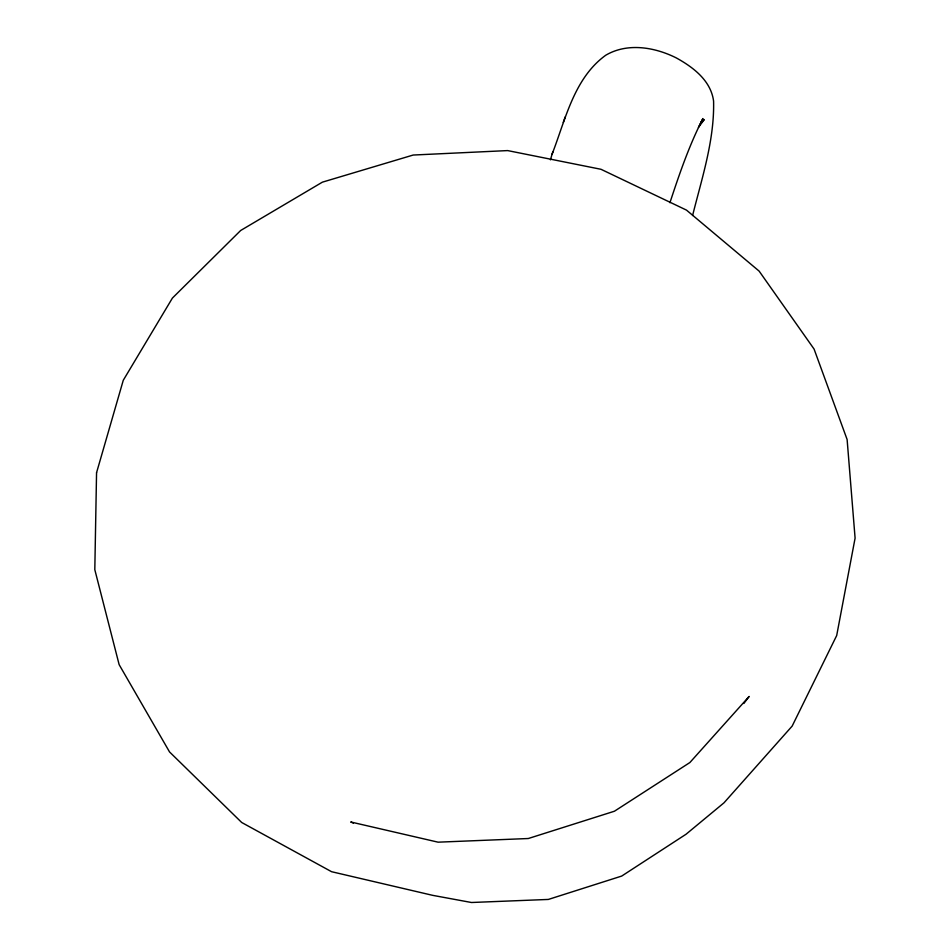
<?xml version="1.0" encoding="UTF-8"?>
<svg xmlns="http://www.w3.org/2000/svg" width="950" height="950" viewBox="0 0 950 950"><rect width="100%" height="100%" fill="white"/><g stroke="black" fill="none" stroke-linecap="round" stroke-linejoin="round"><path stroke-width="1.43" d="M692.597 215.507C701.943 178.042 714.543 140.066 713.581 101.08C710.885 80.56 693.203 67.236 676.293 57.914C654.788 47.132 627.463 42.453 605.768 55.219C573.931 78.209 565.523 119.641 552.069 154.209L550.442 159.849M669.928 202.706C679.357 174.088 689.142 145.398 702.929 118.524L698.464 127.419L704.223 119.593L701.064 122.36M552.069 154.209L552.959 151.667M563.279 122.407L565.214 116.909M743.838 703.499L749.123 696.457L689.878 762.541L614.424 811.229L528.295 838.518L438.081 842.175L350.728 821.976L353.4 823.139M96.556 472.72L94.81 569.679L119.142 664.644L169.539 751.937L241.692 822.486L331.586 871.708L432.666 895.339L471.461 902.5L548.352 899.436L621.704 876.066L686.031 834.254L723.995 802.821L792.158 726.097L836.689 635.538L855.095 538.139L847.115 439.506L814.079 349.077L759.133 271.118L686.47 210.104L600.994 169.29L507.656 150.587L413.179 155.04L322.383 182.162L240.659 230.494L172.413 298.074L123.274 380.273L96.556 472.72"/></g></svg>
